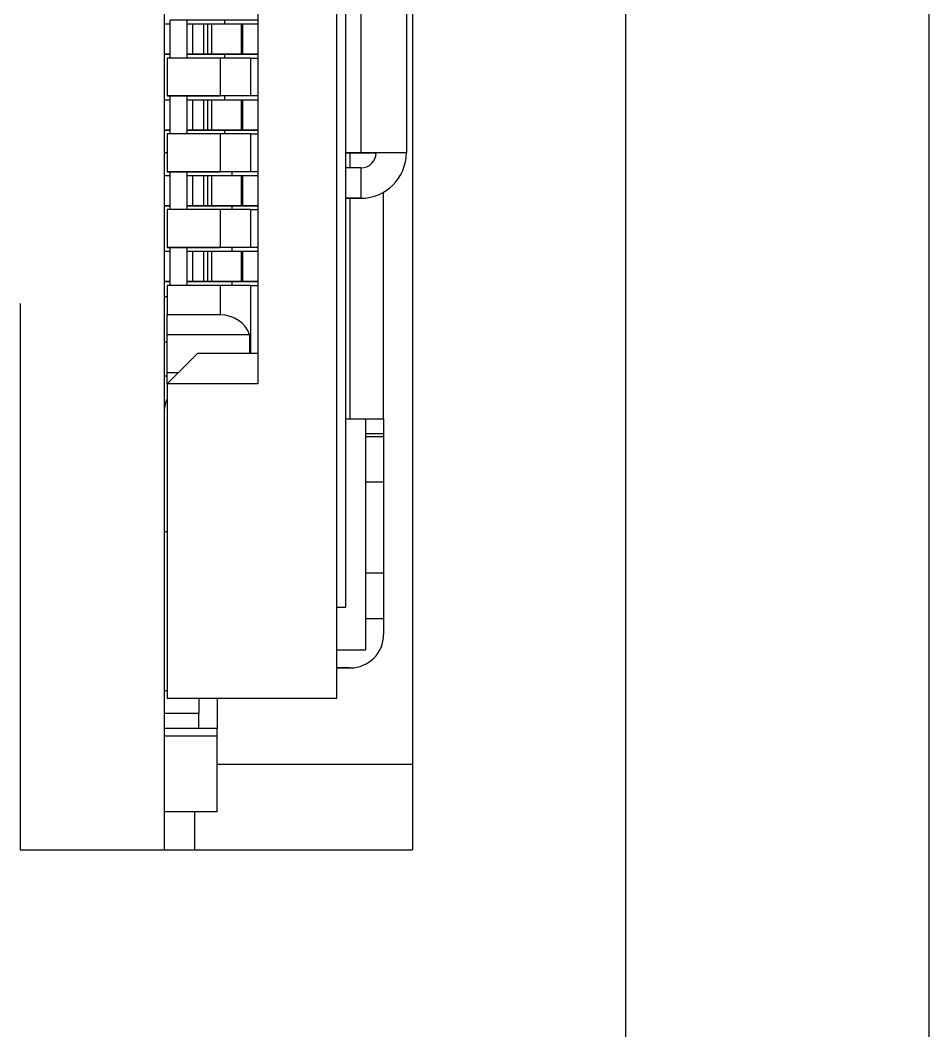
# Model space of a CAD drawing. Header units: millimetres. Extents: x 249 to 419, y 1050 to 1275.
# Drawn here: x 259.2 to 265.2, y 1212.16 to 1218.83 of the extents above; entities that cross this region are included whole.
import ezdxf

# ---------------------------------------------------------------- set-up
doc = ezdxf.new("R2010")
doc.units = ezdxf.units.MM

msp = doc.modelspace()

# ---------------------------------------------------------------- linework, layer by layer
at = {"color": 7, "linetype": 'Continuous', "lineweight": 25}
for p, q in [((263.197, 1114.9532), (263.197, 1234.8532)), ((265.197, 1234.8532), (265.197, 1114.9532)), ((260.147, 1231.5536), (260.147, 1213.3536)), ((261.787, 1231.5536), (261.787, 1213.3536)), ((261.287, 1214.3536), (261.287, 1230.5536)), ((261.347, 1214.9536), (261.347, 1229.9536)), ((260.767, 1228.4786), (260.767, 1216.4286)), ((261.747, 1227.9535), (261.747, 1217.9535)), ((260.147, 1218.8036), (260.187, 1218.8036)), ((260.297, 1218.8286), (260.187, 1218.8286)), ((260.187, 1218.8286), (260.187, 1218.8286)), ((260.187, 1218.5786), (260.187, 1218.8286)), ((260.367, 1218.8286), (260.297, 1218.8286)), ((260.297, 1218.8286), (260.297, 1218.8286)), ((260.297, 1218.8286), (260.297, 1218.5786)), ((260.297, 1218.8036), (260.337, 1218.8036)), ((260.337, 1218.6036), (260.337, 1218.8036)), ((260.337, 1218.8036), (260.457, 1218.8036)), ((260.767, 1218.8286), (260.367, 1218.8286)), ((260.367, 1218.8286), (260.367, 1218.8286)), ((260.407, 1218.8036), (260.407, 1218.6036)), ((260.437, 1218.6036), (260.437, 1218.8036)), ((260.4618, 1218.6036), (260.4618, 1218.8036)), ((260.4618, 1218.8036), (260.6583, 1218.8036)), ((260.547, 1218.8286), (260.547, 1218.8036)), ((260.6583, 1218.6036), (260.6583, 1218.8036)), ((260.667, 1218.6036), (260.667, 1218.8036)), ((260.667, 1218.8036), (260.767, 1218.8036)), ((260.187, 1218.6036), (260.147, 1218.6036)), ((260.147, 1218.6036), (260.187, 1218.6036)), ((260.327, 1218.6036), (260.297, 1218.6036)), ((260.297, 1218.6036), (260.337, 1218.6036)), ((260.377, 1218.6036), (260.327, 1218.6036)), ((260.327, 1218.6036), (260.327, 1218.6036)), ((260.337, 1218.6036), (260.337, 1218.6036)), ((260.337, 1218.6036), (260.457, 1218.6036)), ((260.6563, 1218.6036), (260.377, 1218.6036)), ((260.457, 1218.6036), (260.4083, 1218.6036)), ((260.4618, 1218.6036), (260.6583, 1218.6036)), ((260.6158, 1218.6036), (260.517, 1218.6036)), ((260.517, 1218.6036), (260.517, 1218.6036)), ((260.517, 1218.6036), (260.767, 1218.6036)), ((260.547, 1218.6036), (260.547, 1218.5786)), ((260.767, 1218.6036), (260.6563, 1218.6036)), ((260.517, 1218.5786), (260.167, 1218.5786)), ((260.167, 1218.5786), (260.167, 1218.3286)), ((260.517, 1218.5786), (260.517, 1218.3286)), ((260.717, 1218.5786), (260.717, 1218.3286)), ((260.717, 1218.5786), (260.767, 1218.5786)), ((260.187, 1218.3286), (260.167, 1218.3286)), ((260.167, 1218.3286), (260.167, 1218.3286)), ((260.167, 1218.3286), (260.517, 1218.3286)), ((260.297, 1218.3286), (260.187, 1218.3286)), ((260.187, 1218.3286), (260.187, 1218.3286)), ((260.187, 1218.0786), (260.187, 1218.3286)), ((260.367, 1218.3286), (260.297, 1218.3286)), ((260.297, 1218.3286), (260.297, 1218.3286)), ((260.297, 1218.3286), (260.297, 1218.0786)), ((260.767, 1218.3286), (260.367, 1218.3286)), ((260.367, 1218.3286), (260.367, 1218.3286)), ((260.547, 1218.3286), (260.547, 1218.3036)), ((260.717, 1218.3286), (260.717, 1218.3286)), ((260.767, 1218.3286), (260.717, 1218.3286)), ((260.147, 1218.3036), (260.187, 1218.3036)), ((260.297, 1218.3036), (260.337, 1218.3036)), ((260.337, 1218.1036), (260.337, 1218.3036)), ((260.337, 1218.3036), (260.457, 1218.3036)), ((260.407, 1218.3036), (260.407, 1218.1036)), ((260.437, 1218.1036), (260.437, 1218.3036)), ((260.4618, 1218.1036), (260.4618, 1218.3036)), ((260.4618, 1218.3036), (260.6583, 1218.3036)), ((260.6583, 1218.1036), (260.6583, 1218.3036)), ((260.667, 1218.1036), (260.667, 1218.3036)), ((260.667, 1218.3036), (260.767, 1218.3036)), ((260.187, 1218.1036), (260.147, 1218.1036)), ((260.147, 1218.1036), (260.187, 1218.1036)), ((260.517, 1218.0786), (260.167, 1218.0786)), ((260.167, 1218.0786), (260.167, 1217.8286)), ((260.327, 1218.1036), (260.297, 1218.1036)), ((260.297, 1218.1036), (260.337, 1218.1036)), ((260.377, 1218.1036), (260.327, 1218.1036)), ((260.327, 1218.1036), (260.327, 1218.1036)), ((260.337, 1218.1036), (260.337, 1218.1036)), ((260.337, 1218.1036), (260.457, 1218.1036)), ((260.6563, 1218.1036), (260.377, 1218.1036)), ((260.457, 1218.1036), (260.4083, 1218.1036)), ((260.4618, 1218.1036), (260.6583, 1218.1036)), ((260.6158, 1218.1036), (260.517, 1218.1036)), ((260.517, 1218.1036), (260.517, 1218.1036)), ((260.517, 1218.1036), (260.767, 1218.1036)), ((260.517, 1218.0786), (260.517, 1217.8286)), ((260.547, 1218.1036), (260.547, 1218.0786)), ((260.767, 1218.1036), (260.6563, 1218.1036)), ((260.717, 1218.0786), (260.717, 1217.8286)), ((260.717, 1218.0786), (260.767, 1218.0786)), ((260.167, 1217.9536), (260.147, 1217.9536)), ((261.347, 1217.9535), (261.447, 1217.9535)), ((261.347, 1217.9535), (261.447, 1217.9535)), ((261.447, 1217.9535), (261.347, 1217.9535)), ((261.447, 1217.9535), (261.347, 1217.9535)), ((261.447, 1217.9535), (261.447, 1217.9535)), ((261.447, 1217.9535), (261.447, 1217.9535)), ((261.747, 1217.9535), (261.547, 1217.9535)), ((261.747, 1217.9535), (261.747, 1217.9535)), ((260.147, 1217.8036), (260.187, 1217.8036)), ((260.187, 1217.8286), (260.167, 1217.8286)), ((260.167, 1217.8286), (260.167, 1217.8286)), ((260.167, 1217.8286), (260.517, 1217.8286)), ((260.297, 1217.8286), (260.187, 1217.8286)), ((260.187, 1217.8286), (260.187, 1217.8286)), ((260.187, 1217.5786), (260.187, 1217.8286)), ((260.367, 1217.8286), (260.297, 1217.8286)), ((260.297, 1217.8286), (260.297, 1217.8286)), ((260.297, 1217.8286), (260.297, 1217.5786)), ((260.297, 1217.8036), (260.337, 1217.8036)), ((260.337, 1217.6036), (260.337, 1217.8036)), ((260.337, 1217.8036), (260.457, 1217.8036)), ((260.767, 1217.8286), (260.367, 1217.8286)), ((260.367, 1217.8286), (260.367, 1217.8286)), ((260.407, 1217.8036), (260.407, 1217.6036)), ((260.437, 1217.6036), (260.437, 1217.8036)), ((260.4618, 1217.6036), (260.4618, 1217.8036)), ((260.4618, 1217.8036), (260.6583, 1217.8036)), ((260.597, 1217.8036), (260.597, 1217.8286)), ((260.6583, 1217.6036), (260.6583, 1217.8036)), ((260.667, 1217.6036), (260.667, 1217.8036)), ((260.667, 1217.8036), (260.767, 1217.8036)), ((260.717, 1217.8286), (260.717, 1217.8286)), ((260.767, 1217.8286), (260.717, 1217.8286)), ((261.447, 1217.8535), (261.347, 1217.8535)), ((261.447, 1217.8535), (261.447, 1217.6535)), ((261.597, 1216.1984), (261.597, 1217.6937)), ((260.187, 1217.6036), (260.147, 1217.6036)), ((260.147, 1217.6036), (260.187, 1217.6036)), ((260.327, 1217.6036), (260.297, 1217.6036)), ((260.297, 1217.6036), (260.337, 1217.6036)), ((260.377, 1217.6036), (260.327, 1217.6036)), ((260.327, 1217.6036), (260.327, 1217.6036)), ((260.337, 1217.6036), (260.337, 1217.6036)), ((260.337, 1217.6036), (260.457, 1217.6036)), ((260.6563, 1217.6036), (260.377, 1217.6036)), ((260.457, 1217.6036), (260.4083, 1217.6036)), ((260.4618, 1217.6036), (260.6583, 1217.6036)), ((260.6158, 1217.6036), (260.517, 1217.6036)), ((260.517, 1217.6036), (260.517, 1217.6036)), ((260.517, 1217.6036), (260.767, 1217.6036)), ((260.597, 1217.5786), (260.597, 1217.6036)), ((260.767, 1217.6036), (260.6563, 1217.6036)), ((261.447, 1217.6535), (261.347, 1217.6535)), ((261.347, 1217.6535), (261.447, 1217.6535)), ((261.447, 1217.6535), (261.447, 1217.6535)), ((260.517, 1217.5786), (260.167, 1217.5786)), ((260.167, 1217.5786), (260.167, 1217.3286)), ((260.517, 1217.5786), (260.517, 1217.3286)), ((260.717, 1217.5786), (260.717, 1217.3286)), ((260.717, 1217.5786), (260.767, 1217.5786)), ((260.187, 1217.3286), (260.167, 1217.3286)), ((260.167, 1217.3286), (260.167, 1217.3286)), ((260.167, 1217.3286), (260.517, 1217.3286)), ((260.297, 1217.3286), (260.187, 1217.3286)), ((260.187, 1217.3286), (260.187, 1217.3286)), ((260.187, 1217.0786), (260.187, 1217.3286)), ((260.367, 1217.3286), (260.297, 1217.3286)), ((260.297, 1217.3286), (260.297, 1217.3286)), ((260.297, 1217.3286), (260.297, 1217.0786)), ((260.767, 1217.3286), (260.367, 1217.3286)), ((260.367, 1217.3286), (260.367, 1217.3286)), ((260.597, 1217.3036), (260.597, 1217.3286)), ((260.717, 1217.3286), (260.717, 1217.3286)), ((260.767, 1217.3286), (260.717, 1217.3286)), ((260.147, 1217.3036), (260.187, 1217.3036)), ((260.297, 1217.3036), (260.337, 1217.3036)), ((260.337, 1217.1036), (260.337, 1217.3036)), ((260.337, 1217.3036), (260.457, 1217.3036)), ((260.407, 1217.3036), (260.407, 1217.1036)), ((260.437, 1217.1036), (260.437, 1217.3036)), ((260.4618, 1217.1036), (260.4618, 1217.3036)), ((260.4618, 1217.3036), (260.6583, 1217.3036)), ((260.6583, 1217.1036), (260.6583, 1217.3036)), ((260.667, 1217.1036), (260.667, 1217.3036)), ((260.667, 1217.3036), (260.767, 1217.3036)), ((260.187, 1217.1036), (260.147, 1217.1036)), ((260.147, 1217.1036), (260.187, 1217.1036)), ((260.517, 1217.0786), (260.167, 1217.0786)), ((260.167, 1217.0786), (260.167, 1216.8836)), ((260.327, 1217.1036), (260.297, 1217.1036)), ((260.297, 1217.1036), (260.337, 1217.1036)), ((260.377, 1217.1036), (260.327, 1217.1036)), ((260.327, 1217.1036), (260.327, 1217.1036)), ((260.337, 1217.1036), (260.337, 1217.1036)), ((260.337, 1217.1036), (260.457, 1217.1036)), ((260.6563, 1217.1036), (260.377, 1217.1036)), ((260.457, 1217.1036), (260.4083, 1217.1036)), ((260.4618, 1217.1036), (260.6583, 1217.1036)), ((260.6158, 1217.1036), (260.517, 1217.1036)), ((260.517, 1217.1036), (260.517, 1217.1036)), ((260.517, 1217.1036), (260.767, 1217.1036)), ((260.517, 1217.0786), (260.517, 1216.8836)), ((260.597, 1217.0786), (260.597, 1217.1036)), ((260.767, 1217.1036), (260.6563, 1217.1036)), ((260.717, 1217.0786), (260.717, 1216.6286)), ((260.717, 1217.0786), (260.767, 1217.0786)), ((260.167, 1217.0036), (260.147, 1217.0036)), ((259.197, 1216.9582), (259.197, 1213.3536)), ((260.517, 1216.8836), (260.167, 1216.8836)), ((260.167, 1216.7536), (260.167, 1216.8836)), ((260.167, 1216.7536), (260.7107, 1216.7536)), ((260.167, 1216.5036), (260.167, 1216.7536)), ((260.7107, 1216.7536), (260.7107, 1216.6286)), ((260.167, 1216.7036), (260.147, 1216.7036)), ((260.167, 1216.7036), (260.147, 1216.7036)), ((260.167, 1216.4286), (260.367, 1216.6286)), ((260.767, 1216.6286), (260.367, 1216.6286)), ((260.167, 1216.4785), (260.147, 1216.4785)), ((260.167, 1216.5036), (260.242, 1216.5036)), ((260.167, 1216.4286), (260.167, 1216.5036)), ((260.167, 1216.4286), (260.167, 1214.3536)), ((260.767, 1216.4286), (260.167, 1216.4286)), ((260.1478, 1216.2536), (260.147, 1216.2536)), ((261.347, 1216.1984), (261.377, 1216.1984)), ((261.347, 1216.1984), (261.377, 1216.1984)), ((261.477, 1216.1984), (261.477, 1215.7956)), ((261.477, 1216.1984), (261.597, 1216.1984)), ((261.597, 1216.1984), (261.597, 1216.0984)), ((261.597, 1216.0984), (261.477, 1216.0984)), ((261.597, 1216.0784), (261.477, 1216.0784)), ((261.597, 1216.0984), (261.597, 1216.0784)), ((261.597, 1216.0784), (261.597, 1215.7784)), ((261.477, 1215.7956), (261.477, 1215.7784)), ((261.597, 1215.7784), (261.477, 1215.7784)), ((261.477, 1215.7784), (261.477, 1215.1784)), ((261.597, 1215.7784), (261.477, 1215.7784)), ((261.597, 1215.7784), (261.597, 1215.1784)), ((260.147, 1215.4536), (260.167, 1215.4536)), ((261.597, 1215.1784), (261.477, 1215.1784)), ((261.597, 1215.1784), (261.477, 1215.1784)), ((261.477, 1215.1784), (261.477, 1215.1784)), ((261.477, 1215.1784), (261.477, 1215.1613)), ((261.477, 1215.1613), (261.477, 1214.6734)), ((261.597, 1215.1784), (261.597, 1215.1784)), ((261.597, 1215.1784), (261.597, 1214.8784)), ((261.287, 1214.9536), (261.347, 1214.9536)), ((261.287, 1214.9536), (261.347, 1214.9536)), ((261.347, 1214.9536), (261.347, 1214.9536)), ((261.597, 1214.8784), (261.477, 1214.8784)), ((261.597, 1214.8784), (261.597, 1214.7734)), ((261.597, 1214.7734), (261.597, 1214.7734)), ((261.287, 1214.6734), (261.477, 1214.6734)), ((261.477, 1214.6734), (261.477, 1214.6734)), ((261.377, 1214.5534), (261.287, 1214.5534)), ((261.287, 1214.5534), (261.377, 1214.5534)), ((261.377, 1214.5534), (261.377, 1214.5534)), ((260.147, 1214.4036), (260.167, 1214.4036)), ((260.147, 1214.4036), (260.167, 1214.4036)), ((260.167, 1214.3536), (261.287, 1214.3536)), ((260.167, 1214.3536), (261.287, 1214.3536)), ((260.167, 1214.3536), (260.167, 1214.3536)), ((260.377, 1214.3536), (260.377, 1214.2536)), ((260.497, 1214.3536), (260.497, 1214.1536)), ((261.287, 1214.3536), (261.287, 1214.3536)), ((260.377, 1214.2536), (260.147, 1214.2536)), ((260.377, 1214.1536), (260.377, 1214.2536)), ((260.377, 1214.1536), (260.147, 1214.1536)), ((260.377, 1214.1536), (260.147, 1214.1536)), ((260.377, 1214.1536), (260.377, 1214.1536)), ((260.497, 1214.1536), (260.377, 1214.1536)), ((260.497, 1214.1036), (260.497, 1214.1536)), ((260.497, 1214.1036), (260.147, 1214.1036)), ((260.497, 1213.6036), (260.497, 1214.1036)), ((260.497, 1213.9192), (261.787, 1213.9192)), ((260.497, 1213.6036), (260.147, 1213.6036)), ((260.497, 1213.6036), (260.147, 1213.6036)), ((260.347, 1213.6036), (260.347, 1213.3536)), ((260.497, 1213.6036), (260.497, 1213.6036)), ((259.197, 1213.3536), (261.787, 1213.3536))]:
    msp.add_line(p, q, dxfattribs=at)
at = {"color": 8, "linetype": 'Continuous', "lineweight": 25}
for p, q in [((261.447, 1227.9535), (261.447, 1217.9535)), ((261.377, 1217.8535), (261.377, 1217.9535)), ((261.447, 1217.9535), (261.447, 1217.9535)), ((261.377, 1216.1984), (261.377, 1217.6535))]:
    msp.add_line(p, q, dxfattribs=at)
at = {"color": 7, "linetype": 'Continuous', "lineweight": 25, "flags": 128}
for points in [[(260.407, 1218.8036), (260.4075, 1218.8036), (260.4094, 1218.8036), (260.4129, 1218.8036), (260.4177, 1218.8036), (260.4235, 1218.8036), (260.4301, 1218.8036), (260.437, 1218.8036)], [(260.437, 1218.8036), (260.4406, 1218.8036), (260.4442, 1218.8036), (260.4477, 1218.8036), (260.451, 1218.8036), (260.4541, 1218.8036), (260.457, 1218.8036), (260.4596, 1218.8036), (260.4618, 1218.8036)], [(260.6583, 1218.8036), (260.6633, 1218.8036), (260.6662, 1218.8036), (260.667, 1218.8036)], [(260.4083, 1218.6036), (260.4071, 1218.6036), (260.4075, 1218.6036), (260.4094, 1218.6036), (260.4129, 1218.6036), (260.4177, 1218.6036), (260.4235, 1218.6036), (260.4301, 1218.6036), (260.437, 1218.6036)], [(260.437, 1218.6036), (260.4406, 1218.6036), (260.4442, 1218.6036), (260.4477, 1218.6036), (260.451, 1218.6036), (260.4541, 1218.6036), (260.457, 1218.6036), (260.4596, 1218.6036), (260.4618, 1218.6036)], [(260.6413, 1218.6036), (260.6362, 1218.6036), (260.6315, 1218.6036), (260.6274, 1218.6036), (260.6237, 1218.6036), (260.6207, 1218.6036), (260.6184, 1218.6036), (260.6167, 1218.6036), (260.6158, 1218.6036)], [(260.6583, 1218.6036), (260.6633, 1218.6036), (260.6662, 1218.6036), (260.667, 1218.6036), (260.6656, 1218.6036), (260.6622, 1218.6036), (260.6568, 1218.6036), (260.6498, 1218.6036), (260.6413, 1218.6036)], [(260.717, 1218.5786), (260.7132, 1218.5786), (260.7018, 1218.5786), (260.6833, 1218.5786), (260.6584, 1218.5786), (260.6281, 1218.5786), (260.5935, 1218.5786), (260.556, 1218.5786), (260.517, 1218.5786)], [(260.717, 1218.3286), (260.7132, 1218.3286), (260.7018, 1218.3286), (260.6833, 1218.3286), (260.6584, 1218.3286), (260.6281, 1218.3286), (260.5935, 1218.3286), (260.556, 1218.3286), (260.517, 1218.3286)], [(260.407, 1218.3036), (260.4075, 1218.3036), (260.4094, 1218.3036), (260.4129, 1218.3036), (260.4177, 1218.3036), (260.4235, 1218.3036), (260.4301, 1218.3036), (260.437, 1218.3036)], [(260.437, 1218.3036), (260.4406, 1218.3036), (260.4442, 1218.3036), (260.4477, 1218.3036), (260.451, 1218.3036), (260.4541, 1218.3036), (260.457, 1218.3036), (260.4596, 1218.3036), (260.4618, 1218.3036)], [(260.6583, 1218.3036), (260.6633, 1218.3036), (260.6662, 1218.3036), (260.667, 1218.3036)], [(260.4083, 1218.1036), (260.4071, 1218.1036), (260.4075, 1218.1036), (260.4094, 1218.1036), (260.4129, 1218.1036), (260.4177, 1218.1036), (260.4235, 1218.1036), (260.4301, 1218.1036), (260.437, 1218.1036)], [(260.437, 1218.1036), (260.4406, 1218.1036), (260.4442, 1218.1036), (260.4477, 1218.1036), (260.451, 1218.1036), (260.4541, 1218.1036), (260.457, 1218.1036), (260.4596, 1218.1036), (260.4618, 1218.1036)], [(260.717, 1218.0786), (260.7132, 1218.0786), (260.7018, 1218.0786), (260.6833, 1218.0786), (260.6584, 1218.0786), (260.6281, 1218.0786), (260.5935, 1218.0786), (260.556, 1218.0786), (260.517, 1218.0786)], [(260.6413, 1218.1036), (260.6362, 1218.1036), (260.6315, 1218.1036), (260.6274, 1218.1036), (260.6237, 1218.1036), (260.6207, 1218.1036), (260.6184, 1218.1036), (260.6167, 1218.1036), (260.6158, 1218.1036)], [(260.6583, 1218.1036), (260.6633, 1218.1036), (260.6662, 1218.1036), (260.667, 1218.1036), (260.6656, 1218.1036), (260.6622, 1218.1036), (260.6568, 1218.1036), (260.6498, 1218.1036), (260.6413, 1218.1036)], [(261.747, 1217.9535), (261.7412, 1217.9535), (261.7242, 1217.9535), (261.6964, 1217.9535), (261.6591, 1217.9535), (261.6137, 1217.9535), (261.5618, 1217.9535), (261.5055, 1217.9535), (261.447, 1217.9535)], [(261.547, 1217.9535), (261.5451, 1217.9535), (261.5394, 1217.9535), (261.5302, 1217.9535), (261.5177, 1217.9535), (261.5026, 1217.9535), (261.4853, 1217.9535), (261.4665, 1217.9535), (261.447, 1217.9535)], [(261.447, 1217.9535), (261.4665, 1217.9535), (261.4853, 1217.9535), (261.5026, 1217.9535), (261.5177, 1217.9535), (261.5302, 1217.9535), (261.5394, 1217.9535), (261.5451, 1217.9535), (261.547, 1217.9535)], [(260.407, 1217.8036), (260.4075, 1217.8036), (260.4094, 1217.8036), (260.4129, 1217.8036), (260.4177, 1217.8036), (260.4235, 1217.8036), (260.4301, 1217.8036), (260.437, 1217.8036)], [(260.437, 1217.8036), (260.4406, 1217.8036), (260.4442, 1217.8036), (260.4477, 1217.8036), (260.451, 1217.8036), (260.4541, 1217.8036), (260.457, 1217.8036), (260.4596, 1217.8036), (260.4618, 1217.8036)], [(260.717, 1217.8286), (260.7132, 1217.8286), (260.7018, 1217.8286), (260.6833, 1217.8286), (260.6584, 1217.8286), (260.6281, 1217.8286), (260.5935, 1217.8286), (260.556, 1217.8286), (260.517, 1217.8286)], [(260.6583, 1217.8036), (260.6633, 1217.8036), (260.6662, 1217.8036), (260.667, 1217.8036)], [(260.4083, 1217.6036), (260.4071, 1217.6036), (260.4075, 1217.6036), (260.4094, 1217.6036), (260.4129, 1217.6036), (260.4177, 1217.6036), (260.4235, 1217.6036), (260.4301, 1217.6036), (260.437, 1217.6036)], [(260.437, 1217.6036), (260.4406, 1217.6036), (260.4442, 1217.6036), (260.4477, 1217.6036), (260.451, 1217.6036), (260.4541, 1217.6036), (260.457, 1217.6036), (260.4596, 1217.6036), (260.4618, 1217.6036)], [(260.6413, 1217.6036), (260.6362, 1217.6036), (260.6315, 1217.6036), (260.6274, 1217.6036), (260.6237, 1217.6036), (260.6207, 1217.6036), (260.6184, 1217.6036), (260.6167, 1217.6036), (260.6158, 1217.6036)], [(260.6583, 1217.6036), (260.6633, 1217.6036), (260.6662, 1217.6036), (260.667, 1217.6036), (260.6656, 1217.6036), (260.6622, 1217.6036), (260.6568, 1217.6036), (260.6498, 1217.6036), (260.6413, 1217.6036)], [(260.717, 1217.5786), (260.7132, 1217.5786), (260.7018, 1217.5786), (260.6833, 1217.5786), (260.6584, 1217.5786), (260.6281, 1217.5786), (260.5935, 1217.5786), (260.556, 1217.5786), (260.517, 1217.5786)], [(260.717, 1217.3286), (260.7132, 1217.3286), (260.7018, 1217.3286), (260.6833, 1217.3286), (260.6584, 1217.3286), (260.6281, 1217.3286), (260.5935, 1217.3286), (260.556, 1217.3286), (260.517, 1217.3286)], [(260.407, 1217.3036), (260.4075, 1217.3036), (260.4094, 1217.3036), (260.4129, 1217.3036), (260.4177, 1217.3036), (260.4235, 1217.3036), (260.4301, 1217.3036), (260.437, 1217.3036)], [(260.437, 1217.3036), (260.4406, 1217.3036), (260.4442, 1217.3036), (260.4477, 1217.3036), (260.451, 1217.3036), (260.4541, 1217.3036), (260.457, 1217.3036), (260.4596, 1217.3036), (260.4618, 1217.3036)], [(260.6583, 1217.3036), (260.6633, 1217.3036), (260.6662, 1217.3036), (260.667, 1217.3036)], [(260.4083, 1217.1036), (260.4071, 1217.1036), (260.4075, 1217.1036), (260.4094, 1217.1036), (260.4129, 1217.1036), (260.4177, 1217.1036), (260.4235, 1217.1036), (260.4301, 1217.1036), (260.437, 1217.1036)], [(260.437, 1217.1036), (260.4406, 1217.1036), (260.4442, 1217.1036), (260.4477, 1217.1036), (260.451, 1217.1036), (260.4541, 1217.1036), (260.457, 1217.1036), (260.4596, 1217.1036), (260.4618, 1217.1036)], [(260.717, 1217.0786), (260.7132, 1217.0786), (260.7018, 1217.0786), (260.6833, 1217.0786), (260.6584, 1217.0786), (260.6281, 1217.0786), (260.5935, 1217.0786), (260.556, 1217.0786), (260.517, 1217.0786)], [(260.6413, 1217.1036), (260.6362, 1217.1036), (260.6315, 1217.1036), (260.6274, 1217.1036), (260.6237, 1217.1036), (260.6207, 1217.1036), (260.6184, 1217.1036), (260.6167, 1217.1036), (260.6158, 1217.1036)], [(260.6583, 1217.1036), (260.6633, 1217.1036), (260.6662, 1217.1036), (260.667, 1217.1036), (260.6656, 1217.1036), (260.6622, 1217.1036), (260.6568, 1217.1036), (260.6498, 1217.1036), (260.6413, 1217.1036)], [(261.377, 1216.1984), (261.4199, 1216.1984), (261.4612, 1216.1984), (261.4992, 1216.1984), (261.5326, 1216.1984), (261.5599, 1216.1984), (261.5803, 1216.1984), (261.5928, 1216.1984), (261.597, 1216.1984)]]:
    msp.add_lwpolyline(points, dxfattribs=at)
at = {"color": 7, "linetype": 'Continuous', "lineweight": 25}
for centre, radius, start, end in [((261.447, 1217.9535), 0.3, 270, 0), ((261.447, 1217.9535), 0.1, 270, 0), ((261.447, 1217.9535), 0.3, 270, 0), ((260.387, 1216.2336), 0.24, 156.44354, 180), ((261.377, 1214.7734), 0.22, 270, 0), ((261.377, 1214.7734), 0.22, 270, 0)]:
    msp.add_arc(centre, radius, start, end, dxfattribs=at)
msp.add_ellipse((260.517, 1216.7102), major_axis=(0.2, 0), ratio=0.866669, start_param=0.25268, end_param=1.570796, dxfattribs=at)

doc.saveas('drawing.dxf')
